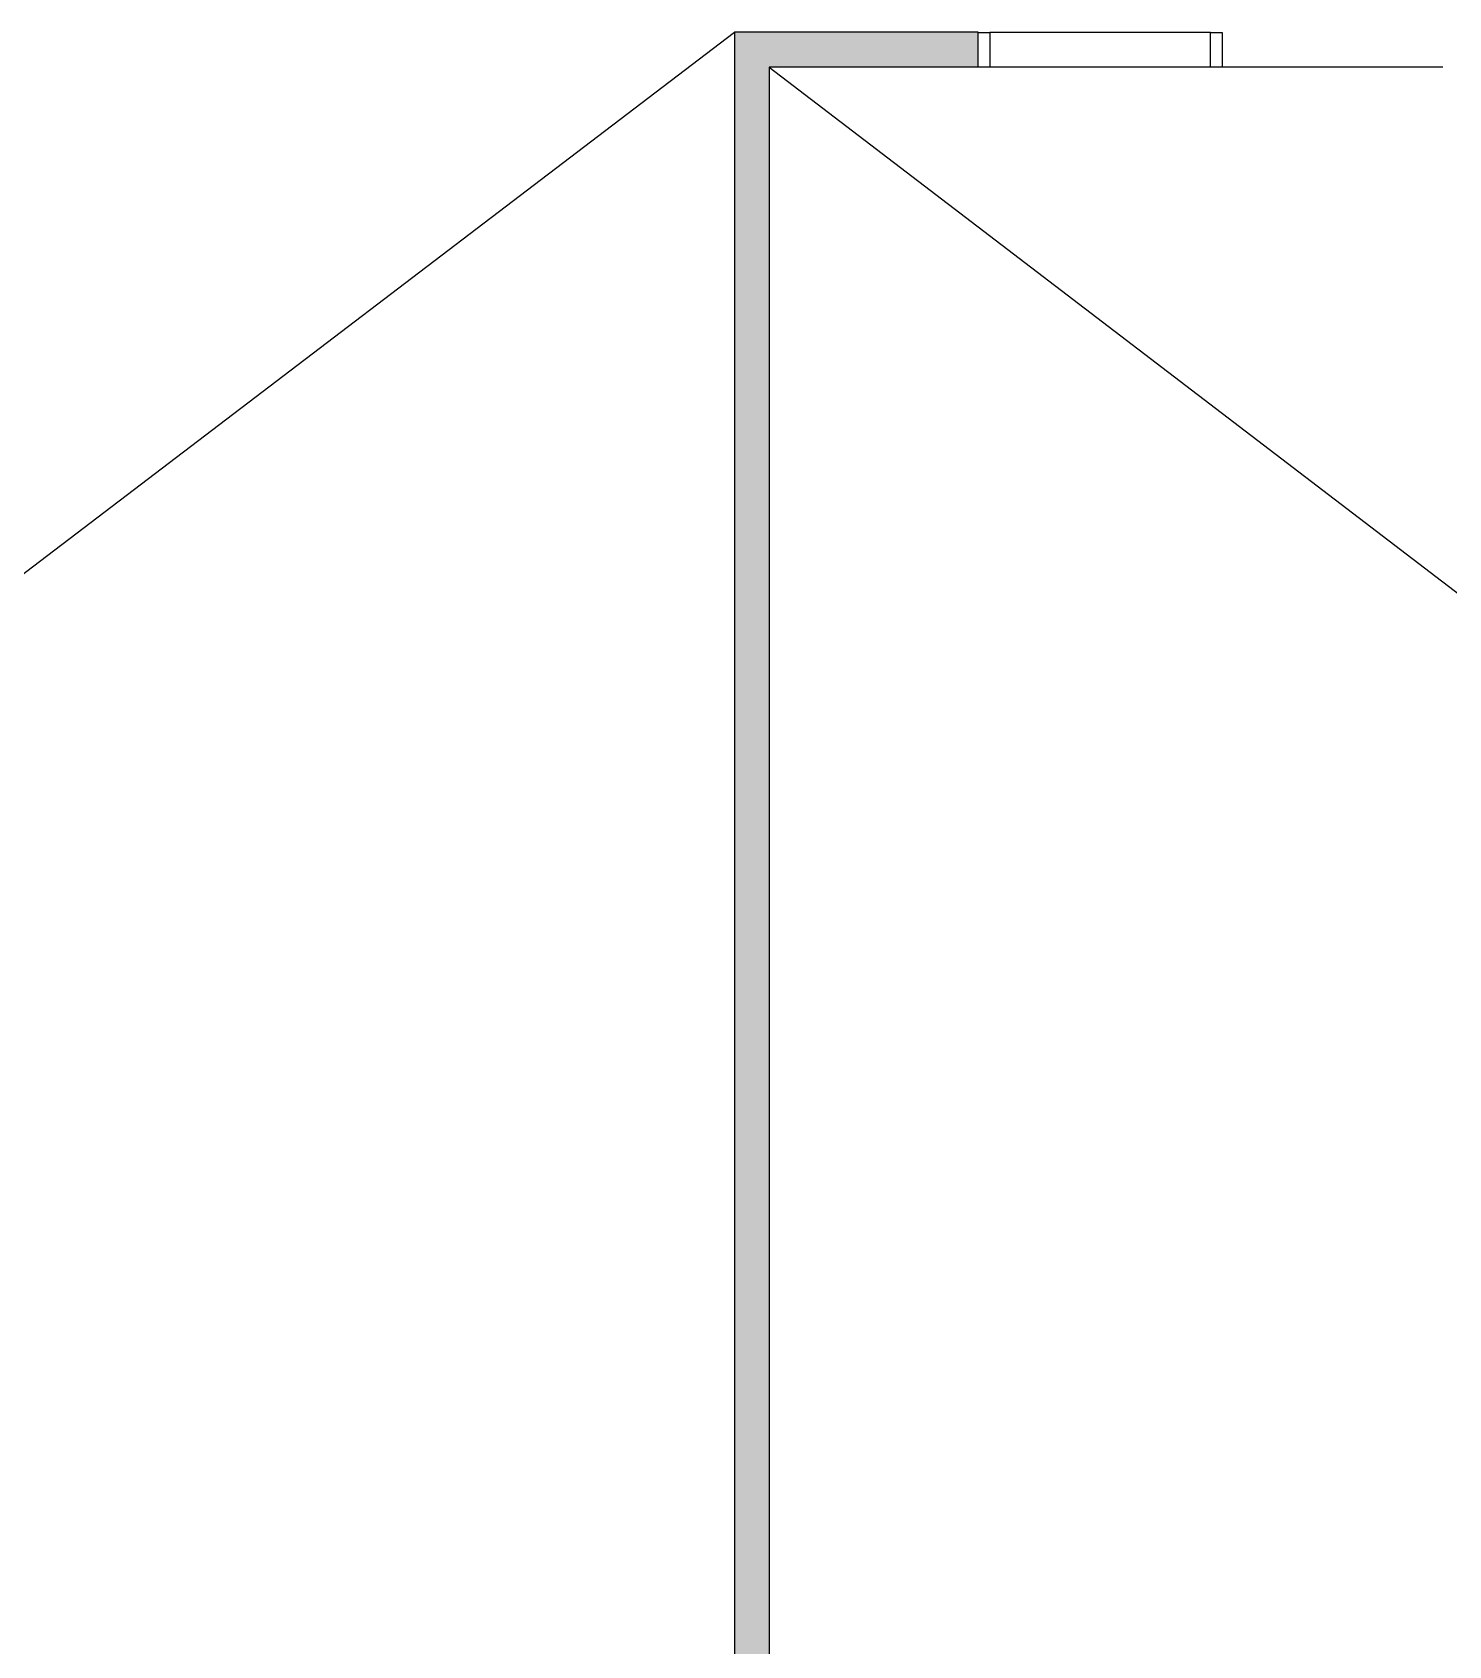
# Model space of a CAD drawing. Header units: centimetres. Extents: x 28733 to 98303, y -2883 to 8555.
# Drawn here: x 85331 to 85941, y 2294 to 2989 of the extents above; entities that cross this region are included whole.
import ezdxf

# ---------------------------------------------------------------- set-up
doc = ezdxf.new("R2010")
doc.units = ezdxf.units.CM
doc.header["$LTSCALE"] = 100
for name, color, linetype in [('A-ELEV-04', 250, 'Continuous'), ('A-GLAZ-FRME', 12, 'Continuous'), ('A-GLAZ-FULL', 130, 'Continuous'), ('A-GLAZ-SILL', 8, 'Continuous'), ('A-WALL', 134, 'Continuous'), ('A-WALL-HTCH', 8, 'Continuous')]:
    doc.layers.add(name, color=color, linetype=linetype)

msp = doc.modelspace()

# ---------------------------------------------------------------- hatches: boundary and pattern name
at = {"layer": 'A-WALL-HTCH'}
h = msp.add_hatch(dxfattribs=at)
h.set_pattern_fill('DASH', color=256)
h.set_pattern_definition([(0, (75105.6698, 54361.057), (3.175, 3.175), [3.175, -3.175])])
h.paths.add_polyline_path([(85738.36, 2988.62), (85633.36, 2988.62), (85633.36, 1608.62), (85648.36, 1608.62), (85648.36, 2973.62), (85738.36, 2973.62)])

# ---------------------------------------------------------------- linework, layer by layer
at = {"layer": 'A-ELEV-04'}
for p, q in [((83848.36, 1628.57), (85633.36, 2988.62)), ((85648.36, 2973.62), (87433.36, 1608.62))]:
    msp.add_line(p, q, dxfattribs=at)
at = {"layer": 'A-GLAZ-FRME'}
for points in [[(85743.36, 2973.59), (85738.36, 2973.59), (85738.36, 2988.59), (85743.36, 2988.59)], [(85843.36, 2973.59), (85838.36, 2973.59), (85838.36, 2988.59), (85843.36, 2988.59)]]:
    msp.add_lwpolyline(points, close=True, dxfattribs=at)
at = {"layer": 'A-GLAZ-FULL'}
msp.add_line((85838.36, 2988.59), (85743.36, 2988.59), dxfattribs=at)
at = {"layer": 'A-GLAZ-SILL'}
for p, q in [((85838.36, 2973.62), (85743.36, 2973.62)), ((85938.36, 2973.62), (85843.36, 2973.62))]:
    msp.add_line(p, q, dxfattribs=at)
at = {"layer": 'A-WALL'}
for points in [[(85738.36, 2988.62), (85633.36, 2988.62), (85633.36, 1608.62)], [(85738.36, 2973.62), (85738.36, 2988.62)], [(85738.36, 2973.62), (85648.36, 2973.62), (85648.36, 1608.62)]]:
    msp.add_lwpolyline(points, dxfattribs=at)

doc.saveas('drawing.dxf')
